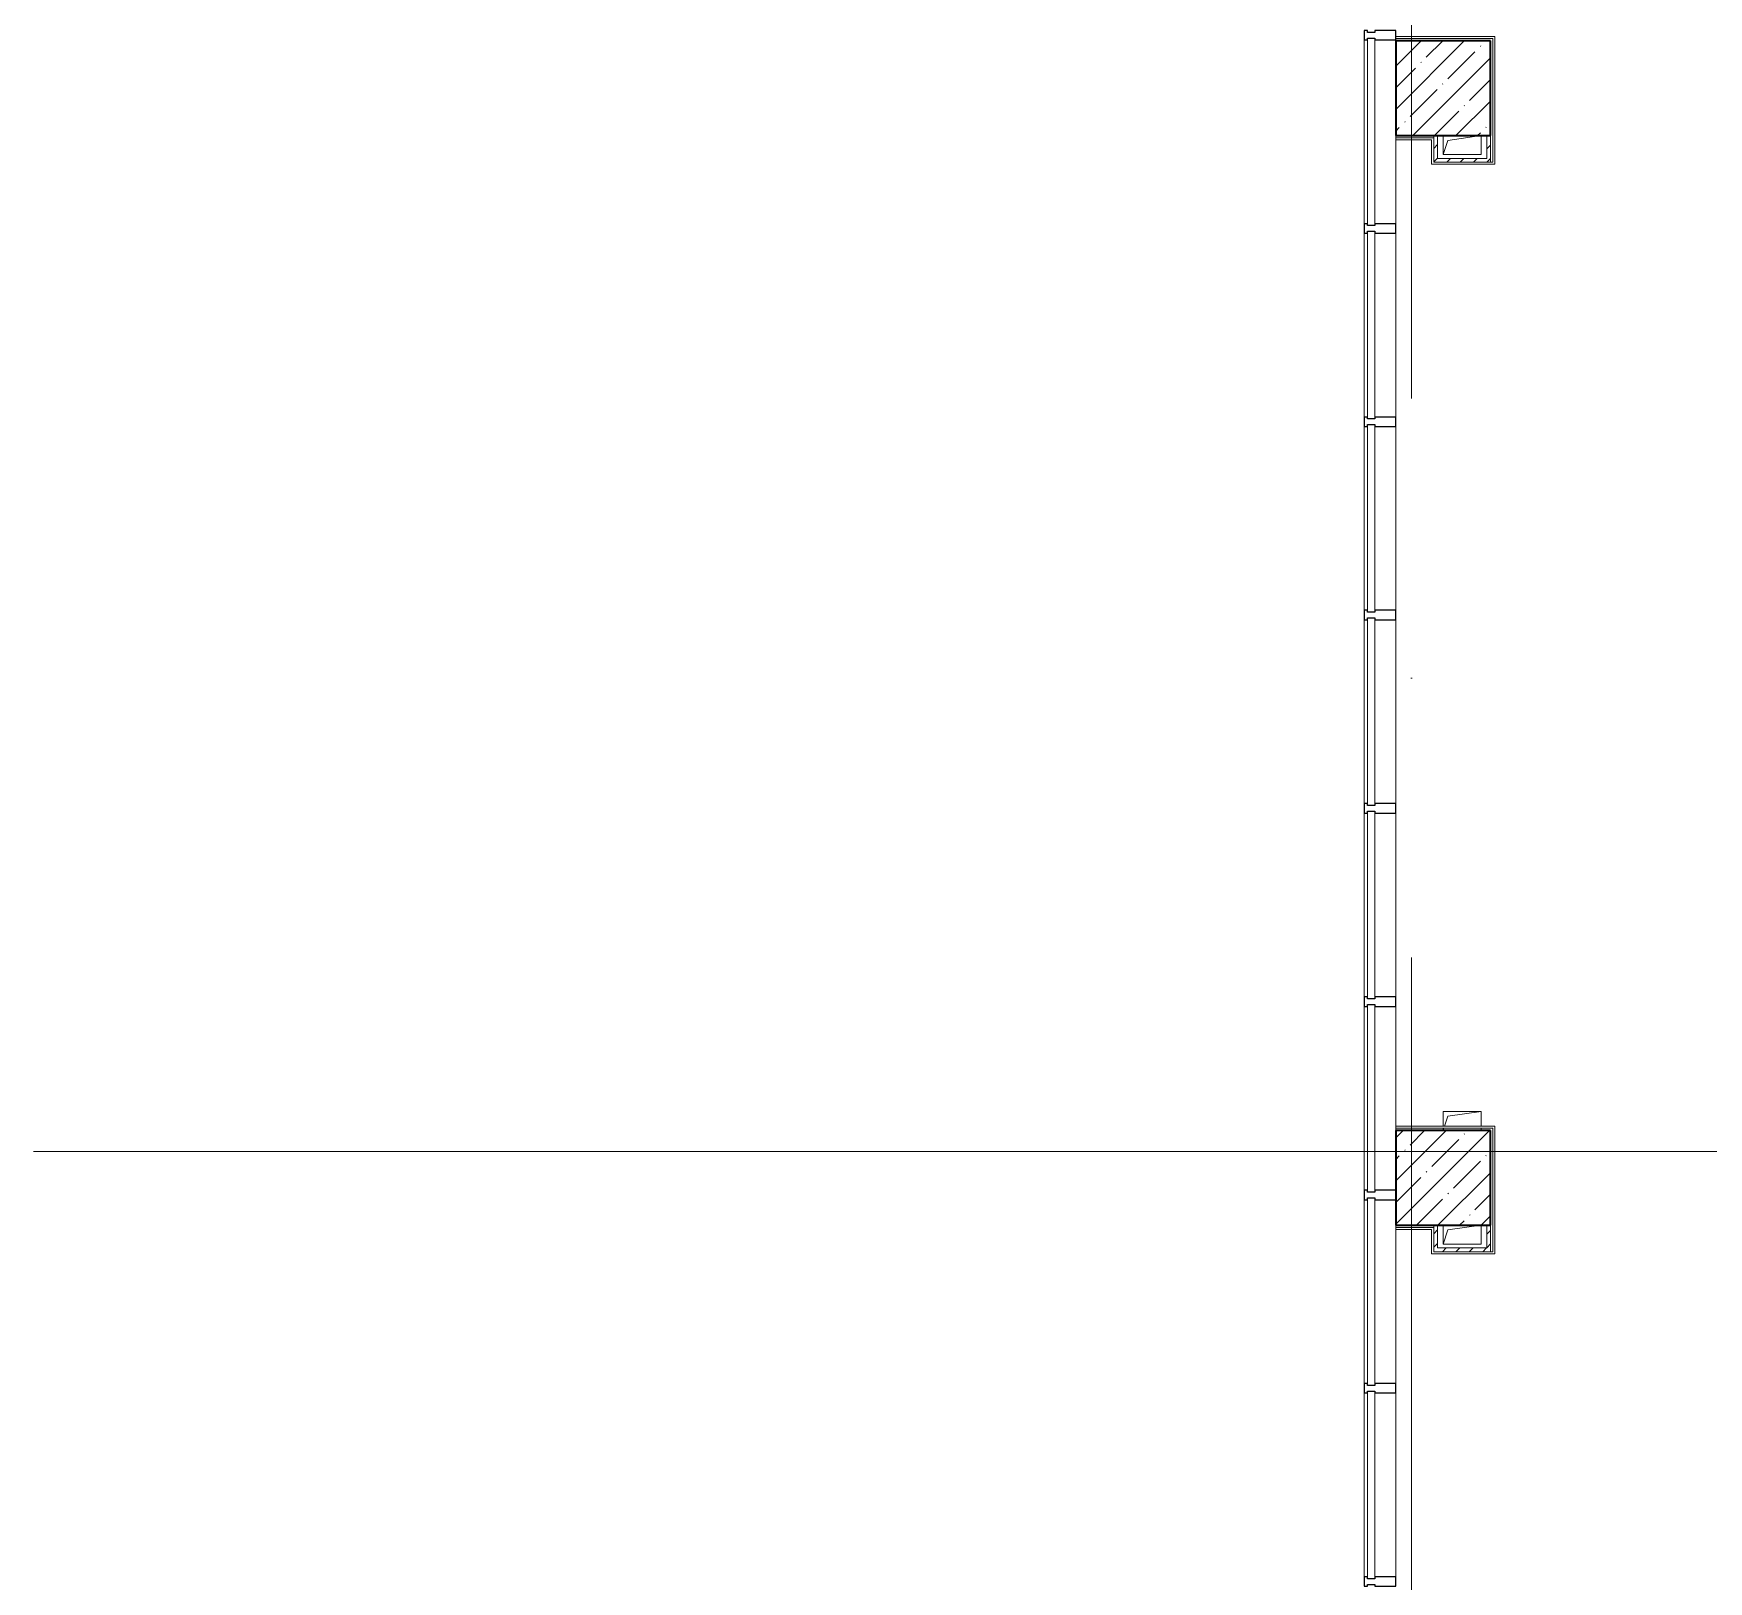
# Model space of a CAD drawing. Header units: millimetres. Extents: x 5993 to 95364, y 94667 to 143522.
# Drawn here: x 47303 to 48022, y 117684 to 118349 of the extents above; entities that cross this region are included whole.
import ezdxf

# ---------------------------------------------------------------- set-up
doc = ezdxf.new("R2010")
doc.units = ezdxf.units.MM
doc.linetypes.add('50_200_ШТРИХ_1Т_ш5_п1_п1_', pattern=[1400, 1000, -200, 0, -200])
for name, color, linetype, lineweight in [('0-2', 7, 'Continuous', 9), ('S-GRID-____-OTLN-1', 7, '50_200_ШТРИХ_1Т_ш5_п1_п1_', 9), ('Импосты витража', 7, 'Continuous', 9), ('Импосты витража-1', 7, 'Continuous', 25), ('Несущие колонны', 7, 'Continuous', 9), ('Несущие колонны-1', 7, 'Continuous', 35), ('Обобщенные модели', 7, 'Continuous', 9), ('Остекление-1', 7, 'Continuous', 9), ('Стены', 7, 'Continuous', 9), ('Стены-1', 7, 'Continuous', 13)]:
    doc.layers.add(name, color=color, linetype=linetype, lineweight=lineweight)
doc.layers.add('Штриховка разреза-4', color=7, linetype='Continuous', lineweight=5, true_color=0x0080ff)

# ---------------------------------------------------------------- blocks, each defined once
blk = doc.blocks.new('BSC_Колонна _Прямоугольная - 500х500-V31-АИ2_01_План напольных покрытий и плинтусов 1го этажа _Часть 1_')
at = {"layer": 'Несущие колонны'}
h = blk.add_hatch(dxfattribs=at)
h.set_pattern_fill('FP_43', color=256, style=0, pattern_type=2)
h.set_pattern_definition([(315, (-53750, 77100), (114.04925, 114.04925), []), (315, (-53750, 76985.95), (114.04925, 114.04925), [201.613, -40.323, 3.353, -36.97])])
h.paths.add_polyline_path([(-250, -250), (250, -250), (250, 250), (-250, 250)], flags=0)
at = {"layer": 'Несущие колонны-1'}
for p, q in [((250, 250), (-250, 250)), ((-250, 250), (-250, -250)), ((250, -250), (250, 250)), ((-250, -250), (250, -250))]:
    blk.add_line(p, q, dxfattribs=at)
blk = doc.blocks.new('BSC_Колонна _Прямоугольная - 500х500-V126-АИ2_01_План напольных покрытий и плинтусов 1го этажа _Часть 1_')
at = {"layer": 'Несущие колонны'}
h = blk.add_hatch(dxfattribs=at)
h.set_pattern_fill('FP_159', color=256, style=0, pattern_type=2)
h.set_pattern_definition([(315, (-48000, 77100), (114.04925, 114.04925), []), (315, (-48000, 76985.95), (114.04925, 114.04925), [201.613, -40.323, 3.353, -36.97])])
h.paths.add_polyline_path([(-250, -250), (250, -250), (250, 250), (-250, 250)], flags=0)
at = {"layer": 'Несущие колонны-1'}
for p, q in [((250, 250), (-250, 250)), ((-250, 250), (-250, -250)), ((250, -250), (250, 250)), ((-250, -250), (250, -250))]:
    blk.add_line(p, q, dxfattribs=at)
blk = doc.blocks.new('PNS_Панель прямоугольная1 - Нр_Стекло - 40мм-27122730-АИ2_01_План напольных покрытий и плинтусов 1го этажа _Часть 1_')
at = {"layer": 'Остекление-1'}
for p, q in [((-485, 40), (485, 40)), ((-495, 0), (495, 0)), ((485, 0), (-485, 0))]:
    blk.add_line(p, q, dxfattribs=at)
blk = doc.blocks.new('Прямоугольный импост - Импост структурный с накладкой - 150мм-25926338-АИ2_01_План напольных покрытий и плинтусов 1го этажа _Часть 1_')
at = {"layer": 'Импосты витража'}
for p, q in [((76683, 53035), (76683, 54005)), ((76850, 54000), (76850, 54005)), ((76850, 53488), (76850, 53500)), ((76850, 53035), (76850, 53477))]:
    blk.add_line(p, q, dxfattribs=at)
blk = doc.blocks.new('Прямоугольный импост - Импост структурный с накладкой - 150мм-27090926-АИ2_01_План напольных покрытий и плинтусов 1го этажа _Часть 1_')
at = {"layer": 'Импосты витража-1'}
for p, q in [((-25, 0), (-25, 17)), ((-25, 17), (25, 17)), ((-15, 0), (-25, 0)), ((-15, -40), (-15, 0)), ((25, 0), (15, 0)), ((15, 0), (15, -40)), ((25, 17), (25, 0)), ((-25, -150), (-25, -40)), ((-25, -40), (-15, -40)), ((15, -40), (25, -40)), ((25, -40), (25, -150)), ((25, -150), (-25, -150))]:
    blk.add_line(p, q, dxfattribs=at)
blk = doc.blocks.new('Прямоугольный импост - Импост структурный с накладкой - 150мм-V171-АИ2_01_План напольных покрытий и плинтусов 1го этажа _Часть 1_')
at = {"layer": 'Импосты витража'}
for p, q in [((76683, 52015), (76683, 52985)), ((76850, 52015), (76850, 52985))]:
    blk.add_line(p, q, dxfattribs=at)
blk = doc.blocks.new('Прямоугольный импост - Импост структурный с накладкой - 150мм-V172-АИ2_01_План напольных покрытий и плинтусов 1го этажа _Часть 1_')
at = {"layer": 'Импосты витража'}
for p, q in [((76683, 47935), (76683, 48905)), ((76850, 48273), (76850, 48905)), ((76850, 48250), (76850, 48262))]:
    blk.add_line(p, q, dxfattribs=at)
blk = doc.blocks.new('Прямоугольный импост - Импост структурный с накладкой - 150мм-V173-АИ2_01_План напольных покрытий и плинтусов 1го этажа _Часть 1_')
at = {"layer": 'Импосты витража'}
for p, q in [((76683, 46915), (76683, 47885)), ((76850, 47738), (76850, 47750)), ((76850, 46915), (76850, 47727))]:
    blk.add_line(p, q, dxfattribs=at)
blk = doc.blocks.new('Прямоугольный импост - Импост структурный с накладкой - 150мм-V170-АИ2_01_План напольных покрытий и плинтусов 1го этажа _Часть 1_')
at = {"layer": 'Импосты витража-1'}
for p, q in [((-25, 0), (-25, 17)), ((-25, 17), (25, 17)), ((-15, 0), (-25, 0)), ((-15, -40), (-15, 0)), ((25, 0), (15, 0)), ((15, 0), (15, -40)), ((25, 17), (25, 0)), ((-25, -150), (-25, -40)), ((-25, -40), (-15, -40)), ((15, -40), (25, -40)), ((25, -40), (25, -150))]:
    blk.add_line(p, q, dxfattribs=at)
blk = doc.blocks.new('AR_Отверстие прямоугольное _в плите_ - AR_Отверстие прямоугольное _в плите_-V245-АИ2_01_План напольных покрытий и плинтусов 1го этажа _Часть 1_')
at = {"layer": 'Обобщенные модели'}
for p, q in [((-100, 50), (-100, -50)), ((-100, -50), (-75, 25)), ((-75, 25), (100, 50)), ((100, -50), (100, 50)), ((-100, -50), (100, -50))]:
    blk.add_line(p, q, dxfattribs=at)
blk = doc.blocks.new('AR_Отверстие прямоугольное _в плите_ - AR_Отверстие прямоугольное _в плите_-V246-АИ2_01_План напольных покрытий и плинтусов 1го этажа _Часть 1_')
at = {"layer": 'Обобщенные модели'}
for p, q in [((100, 50), (-100, 50)), ((-100, 50), (-100, -27)), ((-92.3, -27), (-75, 25)), ((-75, 25), (100, 50)), ((100, -27), (100, 50)), ((-100, -38), (-100, -50)), ((-100, -50), (-96, -38)), ((100, -50), (100, -38))]:
    blk.add_line(p, q, dxfattribs=at)
blk = doc.blocks.new('PNS_Панель прямоугольная1 - Нр_Стекло - 40мм-27122730-АИ2_01_План напольных покрытий и плинтусов 1го этажа _Часть 2_')
at = {"layer": 'Остекление-1'}
for p, q in [((3.2, 40), (485, 40)), ((3.2, 0), (495, 0)), ((485, 0), (3.2, 0))]:
    blk.add_line(p, q, dxfattribs=at)
blk = doc.blocks.new('Прямоугольный импост - Импост структурный с накладкой - 150мм-25926338-АИ2_01_План напольных покрытий и плинтусов 1го этажа _Часть 2_')
at = {"layer": 'Импосты витража'}
for p, q in [((76683, 46915), (76683, 47396.8)), ((76850, 46915), (76850, 47396.8))]:
    blk.add_line(p, q, dxfattribs=at)
blk = doc.blocks.new('PNS_Панель прямоугольная1 - Нр_Стекло - 40мм-V160-АИ2_01_План напольных покрытий и плинтусов 1го этажа _Часть 2_')
at = {"layer": 'Остекление-1'}
for p, q in [((-485, 40), (485, 40)), ((-495, 0), (495, 0)), ((485, 0), (-485, 0))]:
    blk.add_line(p, q, dxfattribs=at)
blk = doc.blocks.new('Прямоугольный импост - Импост структурный с накладкой - 150мм-V161-АИ2_01_План напольных покрытий и плинтусов 1го этажа _Часть 2_')
at = {"layer": 'Импосты витража'}
for p, q in [((76683, 45895), (76683, 46865)), ((76850, 45895), (76850, 46865))]:
    blk.add_line(p, q, dxfattribs=at)
blk = doc.blocks.new('Прямоугольный импост - Импост структурный с накладкой - 150мм-27090926-АИ2_01_План напольных покрытий и плинтусов 1го этажа _Часть 2_')
at = {"layer": 'Импосты витража-1'}
for p, q in [((-25, 0), (-25, 17)), ((-25, 17), (25, 17)), ((-15, 0), (-25, 0)), ((-15, -40), (-15, 0)), ((25, 0), (15, 0)), ((15, 0), (15, -40)), ((25, 17), (25, 0)), ((-25, -150), (-25, -40)), ((-25, -40), (-15, -40)), ((15, -40), (25, -40)), ((25, -40), (25, -150)), ((25, -150), (-25, -150))]:
    blk.add_line(p, q, dxfattribs=at)

msp = doc.modelspace()

# ---------------------------------------------------------------- linework, layer by layer
at = {"layer": 'S-GRID-____-OTLN-1', "color": 251, "ltscale": 0.6, "true_color": 0x636466}
msp.add_line((47894.73, 117351.98), (47894.73, 121495.1), dxfattribs=at)
at = {"layer": 'S-GRID-____-OTLN-1', "color": 251, "lineweight": 15, "ltscale": 0.6, "true_color": 0x636466}
for p in [(47302.85, 117868.74), (47436.25, 117868.74)]:
    msp.add_line(p, (49173.9, 117868.74), dxfattribs=at)
at = {"layer": 'Стены'}
for p, q in [((47887.91, 118347.6), (47930.48, 118347.6)), ((47929.59, 118346.71), (47887.91, 118346.71)), ((47929.59, 118293.64), (47929.59, 118346.71)), ((47930.48, 118347.6), (47930.48, 118292.74)), ((47887.91, 118304.06), (47904.19, 118304.06)), ((47887.91, 118303.16), (47887.91, 118304.06)), ((47903.3, 118303.16), (47887.91, 118303.16)), ((47903.3, 118292.74), (47903.3, 118303.16)), ((47928.61, 118293.64), (47929.59, 118293.64)), ((47930.48, 118292.74), (47903.3, 118292.74)), ((47887.91, 117879.58), (47930.48, 117879.58)), ((47887.91, 117878.68), (47887.91, 117879.58)), ((47929.59, 117878.68), (47887.91, 117878.68)), ((47929.59, 117825.61), (47929.59, 117878.68)), ((47930.48, 117879.58), (47930.48, 117824.72)), ((47887.91, 117836.03), (47904.19, 117836.03)), ((47887.91, 117835.14), (47887.91, 117836.03)), ((47903.3, 117835.14), (47887.91, 117835.14)), ((47903.3, 117824.72), (47903.3, 117835.14)), ((47930.48, 117824.72), (47903.3, 117824.72)), ((47928.61, 117825.61), (47929.59, 117825.61))]:
    msp.add_line(p, q, dxfattribs=at)
at = {"layer": 'Стены-1'}
for p, q in [((47904.19, 118305.03), (47904.19, 118293.64)), ((47905.82, 118295.26), (47905.82, 118305.03)), ((47926.98, 118305.03), (47926.98, 118295.26)), ((47928.61, 118293.64), (47928.61, 118305.03)), ((47904.19, 118293.64), (47928.61, 118293.64)), ((47926.98, 118295.26), (47905.82, 118295.26)), ((47904.19, 117837.01), (47904.19, 117825.61)), ((47905.82, 117827.24), (47905.82, 117837.01)), ((47926.98, 117837.01), (47926.98, 117827.24)), ((47928.61, 117825.61), (47928.61, 117837.01)), ((47926.98, 117827.24), (47905.82, 117827.24)), ((47904.19, 117825.61), (47928.61, 117825.61))]:
    msp.add_line(p, q, dxfattribs=at)
at = {"layer": 'Штриховка разреза-4'}
for p, q in [((47904.19, 118299.55), (47905.82, 118301.18)), ((47926.98, 118299.32), (47928.61, 118300.95)), ((47904.19, 118293.79), (47905.82, 118295.42)), ((47909.79, 118293.64), (47911.42, 118295.26)), ((47915.55, 118293.64), (47917.18, 118295.26)), ((47921.3, 118293.64), (47922.93, 118295.26)), ((47927.06, 118293.64), (47928.61, 118295.19)), ((47904.19, 117833.35), (47905.82, 117834.98)), ((47926.98, 117833.12), (47928.61, 117834.75)), ((47904.19, 117827.6), (47905.82, 117829.22)), ((47907.97, 117825.61), (47909.59, 117827.24)), ((47913.72, 117825.61), (47915.35, 117827.24)), ((47919.48, 117825.61), (47921.11, 117827.24)), ((47925.23, 117825.61), (47926.86, 117827.24)), ((47926.98, 117827.36), (47928.61, 117828.99))]:
    msp.add_line(p, q, dxfattribs=at)

# ---------------------------------------------------------------- block references
at = {"layer": '0-2', "extrusion": (0, 0, -1), "xscale": 0.08139549610658335, "yscale": 0.08139549610658335, "zscale": 0.08139549610658335, "rotation": 270.0000000000001}
for name, p in [('Прямоугольный импост - Импост структурный с накладкой - 150мм-27090926-АИ2_01_План напольных покрытий и плинтусов 1го этажа _Часть 1_', (-47875.7, 118348.17)), ('Прямоугольный импост - Импост структурный с накладкой - 150мм-27090926-АИ2_01_План напольных покрытий и плинтусов 1го этажа _Часть 1_', (-47875.7, 118265.15)), ('Прямоугольный импост - Импост структурный с накладкой - 150мм-27090926-АИ2_01_План напольных покрытий и плинтусов 1го этажа _Часть 1_', (-47875.7, 118182.13)), ('Прямоугольный импост - Импост структурный с накладкой - 150мм-27090926-АИ2_01_План напольных покрытий и плинтусов 1го этажа _Часть 1_', (-47875.7, 118099.1)), ('Прямоугольный импост - Импост структурный с накладкой - 150мм-27090926-АИ2_01_План напольных покрытий и плинтусов 1го этажа _Часть 1_', (-47875.7, 118016.08)), ('Прямоугольный импост - Импост структурный с накладкой - 150мм-27090926-АИ2_01_План напольных покрытий и плинтусов 1го этажа _Часть 1_', (-47875.7, 117933.05)), ('Прямоугольный импост - Импост структурный с накладкой - 150мм-V170-АИ2_01_План напольных покрытий и плинтусов 1го этажа _Часть 1_', (-47875.7, 117850.03)), ('Прямоугольный импост - Импост структурный с накладкой - 150мм-27090926-АИ2_01_План напольных покрытий и плинтусов 1го этажа _Часть 1_', (-47875.7, 117767.01)), ('Прямоугольный импост - Импост структурный с накладкой - 150мм-27090926-АИ2_01_План напольных покрытий и плинтусов 1го этажа _Часть 2_', (-47875.7, 117767.01)), ('Прямоугольный импост - Импост структурный с накладкой - 150мм-27090926-АИ2_01_План напольных покрытий и плинтусов 1го этажа _Часть 1_', (-47875.7, 117683.98)), ('Прямоугольный импост - Импост структурный с накладкой - 150мм-27090926-АИ2_01_План напольных покрытий и плинтусов 1го этажа _Часть 2_', (-47875.7, 117683.98))]:
    msp.add_blockref(name, p, dxfattribs=at)
at = {"layer": '0-2', "xscale": 0.08139549610658335, "yscale": 0.08139549610658335, "zscale": 0.08139549610658335}
for name, p in [('Прямоугольный импост - Импост структурный с накладкой - 150мм-25926338-АИ2_01_План напольных покрытий и плинтусов 1го этажа _Часть 1_', (41632.67, 113950.37)), ('AR_Отверстие прямоугольное _в плите_ - AR_Отверстие прямоугольное _в плите_-V245-АИ2_01_План напольных покрытий и плинтусов 1го этажа _Часть 1_', (47916.4, 118300.96)), ('Прямоугольный импост - Импост структурный с накладкой - 150мм-V171-АИ2_01_План напольных покрытий и плинтусов 1го этажа _Часть 1_', (41632.67, 113950.37)), ('Прямоугольный импост - Импост структурный с накладкой - 150мм-V171-АИ2_01_План напольных покрытий и плинтусов 1го этажа _Часть 1_', (41632.67, 113867.35)), ('Прямоугольный импост - Импост структурный с накладкой - 150мм-V171-АИ2_01_План напольных покрытий и плинтусов 1го этажа _Часть 1_', (41632.67, 113784.33)), ('Прямоугольный импост - Импост структурный с накладкой - 150мм-V171-АИ2_01_План напольных покрытий и плинтусов 1го этажа _Часть 1_', (41632.67, 113701.3)), ('Прямоугольный импост - Импост структурный с накладкой - 150мм-V172-АИ2_01_План напольных покрытий и плинтусов 1го этажа _Часть 1_', (41632.67, 113950.37)), ('AR_Отверстие прямоугольное _в плите_ - AR_Отверстие прямоугольное _в плите_-V246-АИ2_01_План напольных покрытий и плинтусов 1го этажа _Часть 1_', (47916.4, 117881.78)), ('Прямоугольный импост - Импост структурный с накладкой - 150мм-V173-АИ2_01_План напольных покрытий и плинтусов 1го этажа _Часть 1_', (41632.67, 113950.37)), ('AR_Отверстие прямоугольное _в плите_ - AR_Отверстие прямоугольное _в плите_-V245-АИ2_01_План напольных покрытий и плинтусов 1го этажа _Часть 1_', (47916.4, 117832.94)), ('Прямоугольный импост - Импост структурный с накладкой - 150мм-25926338-АИ2_01_План напольных покрытий и плинтусов 1го этажа _Часть 2_', (41632.67, 113950.37)), ('Прямоугольный импост - Импост структурный с накладкой - 150мм-V171-АИ2_01_План напольных покрытий и плинтусов 1го этажа _Часть 1_', (41632.67, 113452.23)), ('Прямоугольный импост - Импост структурный с накладкой - 150мм-V161-АИ2_01_План напольных покрытий и плинтусов 1го этажа _Часть 2_', (41632.67, 113950.37))]:
    msp.add_blockref(name, p, dxfattribs=at)
for name, p, rotation in [('PNS_Панель прямоугольная1 - Нр_Стекло - 40мм-27122730-АИ2_01_План напольных покрытий и плинтусов 1го этажа _Часть 1_', (47875.7, 118306.66), 269.9999999999999), ('BSC_Колонна _Прямоугольная - 500х500-V31-АИ2_01_План напольных покрытий и плинтусов 1го этажа _Часть 1_', (47908.26, 118325.38), 89.9999999999999), ('PNS_Панель прямоугольная1 - Нр_Стекло - 40мм-27122730-АИ2_01_План напольных покрытий и плинтусов 1го этажа _Часть 1_', (47875.7, 118223.64), 269.9999999999999), ('PNS_Панель прямоугольная1 - Нр_Стекло - 40мм-27122730-АИ2_01_План напольных покрытий и плинтусов 1го этажа _Часть 1_', (47875.7, 118140.61), 269.9999999999999), ('PNS_Панель прямоугольная1 - Нр_Стекло - 40мм-27122730-АИ2_01_План напольных покрытий и плинтусов 1го этажа _Часть 1_', (47875.7, 118057.59), 269.9999999999999), ('PNS_Панель прямоугольная1 - Нр_Стекло - 40мм-27122730-АИ2_01_План напольных покрытий и плинтусов 1го этажа _Часть 1_', (47875.7, 117974.57), 269.9999999999999), ('PNS_Панель прямоугольная1 - Нр_Стекло - 40мм-27122730-АИ2_01_План напольных покрытий и плинтусов 1го этажа _Часть 1_', (47875.7, 117891.54), 269.9999999999999), ('BSC_Колонна _Прямоугольная - 500х500-V126-АИ2_01_План напольных покрытий и плинтусов 1го этажа _Часть 1_', (47908.26, 117857.36), 89.9999999999999), ('PNS_Панель прямоугольная1 - Нр_Стекло - 40мм-27122730-АИ2_01_План напольных покрытий и плинтусов 1го этажа _Часть 1_', (47875.7, 117808.52), 269.9999999999999), ('PNS_Панель прямоугольная1 - Нр_Стекло - 40мм-27122730-АИ2_01_План напольных покрытий и плинтусов 1го этажа _Часть 2_', (47875.7, 117808.52), 269.9999999999999), ('PNS_Панель прямоугольная1 - Нр_Стекло - 40мм-27122730-АИ2_01_План напольных покрытий и плинтусов 1го этажа _Часть 1_', (47875.7, 117725.5), 269.9999999999999), ('PNS_Панель прямоугольная1 - Нр_Стекло - 40мм-V160-АИ2_01_План напольных покрытий и плинтусов 1го этажа _Часть 2_', (47875.7, 117725.5), 269.9999999999999)]:
    msp.add_blockref(name, p, dxfattribs=dict(at, rotation=rotation))

doc.saveas('drawing.dxf')
